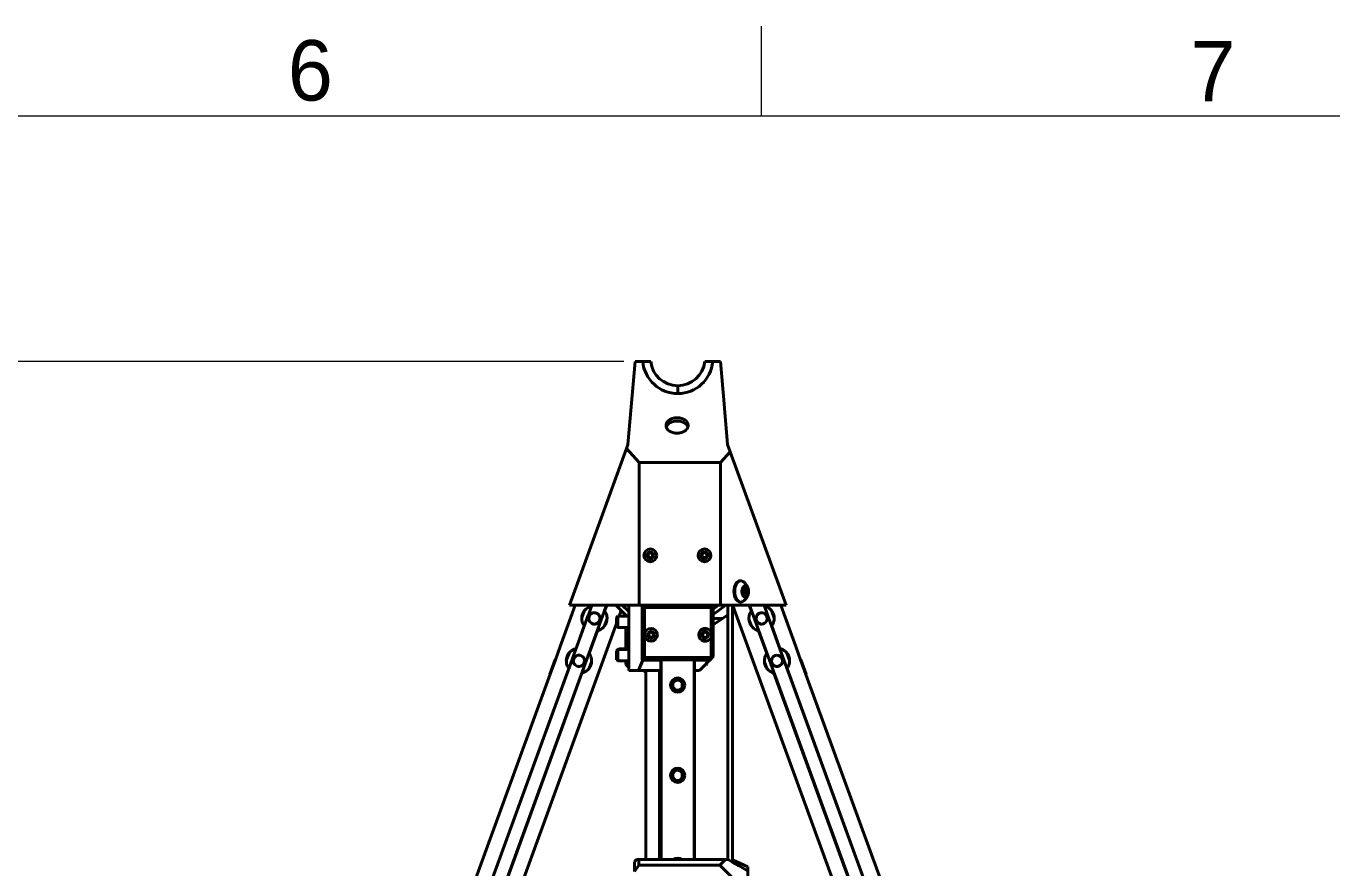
# Model space of a CAD drawing. Header units: millimetres. Extents: x 15 to 415, y 5 to 292.
# Drawn here: x 274.3 to 346.6, y 245.3 to 292 of the extents above; entities that cross this region are included whole.
import ezdxf

# ---------------------------------------------------------------- set-up
doc = ezdxf.new("R2010")
doc.units = ezdxf.units.MM
for name, color, linetype in [('Annotations', 7, 'Continuous'), ('Border', 7, 'Continuous'), ('Geometries', 7, 'Continuous')]:
    doc.layers.add(name, color=color, linetype=linetype)
doc.styles.add('Shapr0', font='txt', dxfattribs={"height": 3.3495})
doc.styles.add('Shapr3', font='txt', dxfattribs={"height": 3.3495})
doc.dimstyles.new('ISO-25', dxfattribs={"dimtxt": 2.5, "dimasz": 2.5, "dimexe": 1.25, "dimexo": 0.625, "dimtad": 1, "dimtxsty": 'Standard', "dimcen": 2.5, "dimadec": 0, "dimazin": 0, "dimtfac": 1, "dimtmove": 0, "dimatfit": 3, "dimfxl": 1, "dimarcsym": 0})

# ---------------------------------------------------------------- blocks, each defined once
blk = doc.blocks.new('*D3')
at = {"layer": 'Annotations', "color": 0, "linetype": 'Continuous', "lineweight": 15}
for p, q in [((307.372, 273.412), (253.842, 273.412)), ((255.092, 182.588), (255.092, 270.912)), ((275.119, 180.088), (253.842, 180.088))]:
    blk.add_line(p, q, dxfattribs=at)
at = {"layer": 'Annotations', "color": 0}
for points in [[(255.509, 270.912), (254.676, 270.912), (255.092, 273.412)], [(254.676, 182.588), (255.509, 182.588), (255.092, 180.088)]]:
    blk.add_solid(points, dxfattribs=at)
at = {"layer": 'Defpoints', "color": 0}
for p in [(255.092, 273.412), (307.997, 273.412), (275.744, 180.088)]:
    blk.add_point(p, dxfattribs=at)
at = {"layer": 'Annotations', "color": 0, "lineweight": 15, "insert": (252.398, 223.569), "char_height": 3.3495, "attachment_point": 5, "rotation": 90, "style": 'Shapr3'}
blk.add_mtext('\\A1;746,59', dxfattribs=at)

msp = doc.modelspace()

# ---------------------------------------------------------------- linework, layer by layer
at = {"layer": 'Border', "linetype": 'Continuous', "lineweight": 15}
for p, q in [((315, 287), (315, 292)), ((410, 287), (20, 287))]:
    msp.add_line(p, q, dxfattribs=at)
at = {"layer": 'Geometries', "linetype": 'Continuous', "lineweight": 40}
for p, q in [((307.5959, 268.7993), (307.9966, 273.4119)), ((307.9966, 273.4119), (308.4171, 273.4119)), ((308.8565, 273.4119), (308.4171, 273.4119)), ((308.8567, 273.4119), (308.8565, 273.4119)), ((311.8535, 273.4119), (311.8546, 273.4119)), ((312.2931, 273.4119), (311.8546, 273.4119)), ((312.7136, 273.4119), (312.2931, 273.4119)), ((312.917, 271.0712), (312.7136, 273.4119)), ((310.3551, 272.0673), (310.3551, 271.9749)), ((310.3551, 271.6298), (310.3551, 271.9749)), ((312.9196, 271.0416), (312.917, 271.0712)), ((313.1144, 268.7993), (312.9196, 271.0416)), ((309.7037, 269.8645), (309.7038, 269.8725)), ((309.7037, 269.8645), (309.7039, 269.8556)), ((309.7038, 269.8725), (309.7039, 269.8755)), ((310.9284, 269.878), (310.9285, 269.8775)), ((310.9287, 269.8645), (310.9285, 269.8775)), ((309.8043, 269.6303), (309.8055, 269.6291)), ((309.8814, 269.5638), (309.8839, 269.562)), ((304.3567, 259.8998), (307.5214, 268.5948)), ((307.5214, 268.5948), (307.5959, 268.7993)), ((308.2181, 267.8173), (307.5214, 268.5948)), ((312.7244, 267.8173), (313.2559, 268.4105)), ((313.1144, 268.7993), (313.2559, 268.4105)), ((316.3535, 259.8998), (313.2559, 268.4105)), ((308.2181, 267.8173), (312.7244, 267.8173)), ((308.2181, 259.8998), (308.2181, 267.8173)), ((312.7244, 267.8173), (312.7244, 259.8998)), ((308.7115, 262.734), (308.7145, 262.7357)), ((308.7115, 262.734), (308.7115, 262.7248)), ((308.7115, 262.6618), (308.7115, 262.7248)), ((308.7115, 262.6618), (308.7115, 262.6432)), ((308.7115, 262.5897), (308.7115, 262.6432)), ((308.7115, 262.5897), (308.7525, 262.566)), ((308.83, 262.8024), (308.7145, 262.7357)), ((308.8365, 262.8062), (308.83, 262.8024)), ((308.8365, 262.8062), (308.8429, 262.8024)), ((308.8365, 262.5175), (308.9615, 262.5897)), ((308.9615, 262.734), (308.8429, 262.8024)), ((308.9615, 262.6618), (308.9615, 262.734)), ((308.9615, 262.5897), (308.9615, 262.6618)), ((311.8365, 262.8062), (311.7115, 262.734)), ((311.7115, 262.734), (311.7115, 262.6618)), ((311.7115, 262.6618), (311.7115, 262.5897)), ((311.7115, 262.5897), (311.8365, 262.5175)), ((311.9615, 262.734), (311.8365, 262.8062)), ((311.8365, 262.5175), (311.9615, 262.5897)), ((311.9615, 262.6618), (311.9615, 262.734)), ((311.9615, 262.5897), (311.9615, 262.6618)), ((308.8365, 262.5175), (308.7525, 262.566)), ((308.833, 262.4744), (308.8365, 262.4743)), ((311.833, 262.4744), (311.8365, 262.4743)), ((313.8063, 261.2587), (313.8485, 261.2587)), ((314.0149, 260.6649), (313.9797, 260.7713)), ((313.9797, 260.5586), (314.0149, 260.6649)), ((314.0149, 260.6649), (314.212, 260.6649)), ((314.0632, 260.8524), (314.0258, 260.8524)), ((314.0258, 260.4774), (314.0262, 260.4774)), ((314.0262, 260.4774), (314.0636, 260.4774)), ((314.0641, 260.8524), (314.0632, 260.8524)), ((314.0636, 260.4774), (314.0641, 260.4774)), ((314.065, 260.8524), (314.0641, 260.8524)), ((314.0641, 260.4774), (314.0646, 260.4774)), ((314.0646, 260.4774), (314.1113, 260.4774)), ((314.1026, 260.8524), (314.065, 260.8524)), ((314.1499, 260.8524), (314.1026, 260.8524)), ((314.1113, 260.4774), (314.1499, 260.4774)), ((281.9003, 192.5553), (306.4117, 259.8998)), ((304.6756, 259.8998), (304.3567, 259.8998)), ((304.4315, 259.2292), (304.6756, 259.8998)), ((305.5935, 259.8998), (304.6756, 259.8998)), ((305.4004, 259.3516), (305.5999, 259.8998)), ((305.5203, 259.8335), (305.5749, 259.8487)), ((305.5935, 259.8998), (305.5749, 259.8487)), ((305.5999, 259.8998), (305.5935, 259.8998)), ((306.4117, 259.8998), (305.5999, 259.8998)), ((306.3016, 259.5794), (306.4182, 259.8998)), ((306.4182, 259.8998), (306.4117, 259.8998)), ((306.9278, 259.8998), (306.4182, 259.8998)), ((307.2814, 259.8998), (306.9278, 259.8998)), ((307.2271, 259.6005), (306.9278, 259.8998)), ((307.6373, 259.8998), (307.2814, 259.8998)), ((307.2814, 259.8998), (307.6373, 259.5439)), ((308.2181, 259.8998), (307.6373, 259.8998)), ((307.6373, 259.8998), (307.6373, 259.5439)), ((308.4198, 259.8998), (308.2181, 259.8998)), ((308.3873, 259.8931), (308.5123, 259.7681)), ((308.3873, 256.8712), (308.3873, 259.8931)), ((308.4198, 259.8931), (308.3873, 259.8931)), ((309.4123, 259.8998), (308.4198, 259.8998)), ((308.4198, 259.8998), (308.4198, 259.8931)), ((309.4123, 259.8931), (308.4198, 259.8931)), ((308.5123, 259.7681), (312.1998, 259.7681)), ((308.5123, 259.7681), (308.5123, 256.9962)), ((309.4373, 259.8998), (309.4123, 259.8998)), ((309.4123, 259.8931), (309.4123, 259.8998)), ((309.4123, 259.8931), (309.4123, 259.8998)), ((309.4373, 259.8931), (309.4123, 259.8931)), ((311.2623, 259.8998), (309.4373, 259.8998)), ((309.4373, 259.8931), (309.4373, 259.8998)), ((311.2623, 259.8931), (309.4373, 259.8931)), ((311.2873, 259.8998), (311.2623, 259.8998)), ((311.2623, 259.8931), (311.2623, 259.8998)), ((311.2873, 259.8931), (311.2623, 259.8931)), ((311.2873, 259.8931), (311.2873, 259.8998)), ((312.3248, 259.8998), (311.2873, 259.8998)), ((311.2873, 259.8931), (311.2873, 259.8998)), ((312.3248, 259.8931), (311.2873, 259.8931)), ((312.1998, 259.7681), (312.3248, 259.8931)), ((312.1998, 258.4059), (312.1998, 259.7681)), ((312.607, 259.8998), (312.3248, 259.8998)), ((312.3248, 259.8931), (312.3248, 259.8998)), ((312.3248, 259.6895), (312.607, 259.8998)), ((313.0243, 259.8998), (312.3248, 259.3784)), ((312.3248, 259.8931), (312.3248, 259.6895)), ((312.3248, 259.6895), (312.3248, 259.3784)), ((312.7244, 259.8998), (312.607, 259.8998)), ((312.7244, 259.8998), (313.0243, 259.8998)), ((313.0243, 259.8998), (313.1302, 259.8998)), ((313.1302, 259.8998), (313.3802, 259.8998)), ((313.1302, 259.8998), (313.1302, 259.3751)), ((313.3802, 259.8998), (313.3973, 259.8998)), ((313.3802, 259.8998), (313.3802, 259.5501)), ((313.3973, 259.8998), (314.3151, 259.8998)), ((313.3973, 259.8998), (313.4952, 259.6306)), ((313.8063, 260.0712), (313.8485, 260.0712)), ((314.3151, 259.8998), (314.3216, 259.8998)), ((314.4318, 259.5794), (314.3151, 259.8998)), ((314.3216, 259.8998), (315.1334, 259.8998)), ((338.833, 192.5553), (314.3216, 259.8998)), ((315.3282, 259.3645), (315.1334, 259.8998)), ((315.1334, 259.8998), (315.1399, 259.8998)), ((315.1399, 259.8998), (316.0577, 259.8998)), ((315.1399, 259.8998), (315.1585, 259.8487)), ((315.1585, 259.8487), (315.213, 259.8335)), ((316.0577, 259.8998), (316.3535, 259.8998)), ((316.3021, 259.2283), (316.0577, 259.8998)), ((303.8359, 257.6102), (304.4259, 259.2312)), ((303.8415, 257.6082), (304.4315, 259.2292)), ((304.4259, 259.2312), (304.4315, 259.2292)), ((304.5454, 257.0025), (305.4003, 259.3514)), ((305.0358, 259.1834), (305.036, 259.1922)), ((305.1844, 259.5989), (305.036, 259.1912)), ((305.036, 259.1922), (305.0384, 259.2295)), ((305.036, 259.1912), (305.036, 259.1911)), ((305.0384, 259.2295), (305.0391, 259.2369)), ((305.1578, 259.5626), (305.1811, 259.5947)), ((305.1811, 259.5947), (305.1838, 259.5981)), ((305.1838, 259.5981), (305.1895, 259.6054)), ((305.4003, 259.3515), (305.4004, 259.3516)), ((305.4003, 259.3515), (305.4003, 259.3514)), ((305.8411, 259.4616), (305.8427, 259.461)), ((306.0266, 259.0604), (306.025, 259.0562)), ((306.0267, 259.0609), (306.0266, 259.0604)), ((306.3015, 258.7564), (306.4333, 259.1186)), ((306.4317, 259.0937), (306.4316, 259.0924)), ((306.4339, 259.1186), (306.432, 259.0966)), ((307.0302, 259.29), (306.9677, 259.2275)), ((306.9677, 258.8879), (306.9677, 259.2275)), ((307.1141, 259.29), (307.0302, 259.29)), ((307.0302, 259.29), (307.0302, 258.665)), ((307.2271, 259.6005), (307.1141, 259.29)), ((307.5377, 259.29), (307.1141, 259.29)), ((307.5377, 259.29), (307.2271, 259.6005)), ((307.6373, 259.29), (307.5377, 259.29)), ((307.6373, 259.5439), (307.6373, 259.29)), ((307.6373, 259.29), (307.6373, 258.665)), ((312.3248, 259.3784), (312.3248, 259.1694)), ((312.3248, 259.1694), (312.3248, 258.8111)), ((312.8365, 259.1694), (312.3248, 259.1694)), ((312.8365, 259.1694), (312.3248, 258.8111)), ((312.8365, 259.1694), (313.1302, 259.3751)), ((313.1302, 259.3751), (313.1302, 245.8017)), ((313.3802, 259.5501), (313.4952, 259.6306)), ((313.3802, 259.5501), (313.3802, 245.7767)), ((313.4952, 259.6306), (337.8967, 192.5881)), ((314.2994, 259.1186), (314.3013, 259.0966)), ((314.4318, 258.7564), (314.3, 259.1186)), ((314.3018, 259.0924), (314.3016, 259.0937)), ((314.7094, 259.0609), (314.707, 259.0676)), ((314.7102, 259.0588), (314.7094, 259.0609)), ((315.3283, 259.3644), (315.3282, 259.3645)), ((316.2336, 256.877), (315.3283, 259.3644)), ((315.5438, 259.6054), (315.5495, 259.5981)), ((315.5489, 259.5989), (315.6973, 259.1911)), ((315.5495, 259.5981), (315.5522, 259.5947)), ((315.5522, 259.5947), (315.5755, 259.5626)), ((315.6943, 259.2369), (315.695, 259.2295)), ((315.6973, 259.1922), (315.695, 259.2295)), ((315.6973, 259.1922), (315.6975, 259.1834)), ((316.3021, 259.2283), (316.3102, 259.2312)), ((316.8921, 257.6073), (316.3021, 259.2283)), ((316.3102, 259.2312), (316.9002, 257.6102)), ((306.9677, 258.8879), (283.3919, 194.114)), ((304.7198, 257.4995), (305.1745, 258.7489)), ((305.1745, 258.7489), (305.1429, 258.795)), ((305.4465, 257.2301), (305.9044, 258.4881)), ((305.7356, 258.8549), (305.7287, 258.855)), ((305.7356, 258.8549), (305.7451, 258.8551)), ((305.7451, 258.8551), (305.762, 258.856)), ((305.8717, 258.8861), (305.8658, 258.8833)), ((306.3148, 258.7744), (306.3019, 258.756)), ((306.3156, 258.7754), (306.3148, 258.7744)), ((306.9677, 258.7275), (306.9677, 258.8879)), ((306.9677, 258.7275), (307.0302, 258.665)), ((307.0302, 258.665), (307.4232, 258.665)), ((307.4232, 258.665), (307.6373, 258.665)), ((307.4232, 258.665), (307.4705, 258.6429)), ((307.4705, 258.6429), (307.6373, 258.5651)), ((307.4705, 257.4775), (307.4705, 258.6429)), ((307.6373, 258.665), (307.6373, 258.5651)), ((307.6373, 258.5651), (307.6373, 257.44)), ((308.874, 258.4062), (308.749, 258.334)), ((308.749, 258.334), (308.749, 258.2618)), ((308.749, 258.2618), (308.749, 258.1897)), ((308.999, 258.334), (308.874, 258.4062)), ((308.999, 258.2618), (308.999, 258.334)), ((308.999, 258.1897), (308.999, 258.2618)), ((311.874, 258.4062), (311.749, 258.334)), ((311.749, 258.334), (311.749, 258.2618)), ((311.749, 258.2618), (311.749, 258.1897)), ((311.874, 258.4062), (311.9869, 258.341)), ((311.999, 258.334), (311.9869, 258.341)), ((311.999, 258.334), (311.999, 258.3046)), ((311.999, 258.2618), (311.999, 258.3046)), ((311.999, 258.2618), (311.999, 258.2314)), ((312.3248, 258.8111), (312.3248, 257.0784)), ((314.4185, 258.7744), (314.4178, 258.7754)), ((314.4314, 258.756), (314.4185, 258.7744)), ((315.2868, 257.2301), (314.829, 258.4881)), ((314.8673, 258.8863), (314.8632, 258.8883)), ((314.8709, 258.8846), (314.8673, 258.8863)), ((314.9977, 258.8549), (315.0033, 258.855)), ((315.5588, 258.7489), (315.5904, 258.795)), ((316.0135, 257.4995), (315.5588, 258.7489)), ((303.5764, 256.8799), (303.8415, 257.6082)), ((303.8415, 257.6082), (303.8359, 257.6102)), ((308.749, 258.1897), (308.8177, 258.15)), ((308.874, 258.1175), (308.8177, 258.15)), ((308.8705, 258.0744), (308.874, 258.0743)), ((308.874, 258.1175), (308.9302, 258.15)), ((308.999, 258.1897), (308.9302, 258.15)), ((311.749, 258.1897), (311.874, 258.1175)), ((311.8705, 258.0744), (311.874, 258.0743)), ((311.874, 258.1175), (311.9774, 258.1772)), ((311.999, 258.1897), (311.9774, 258.1772)), ((311.999, 258.1897), (311.999, 258.2314)), ((312.1998, 256.9962), (312.1998, 258.1178)), ((316.9002, 257.6102), (316.8921, 257.6073)), ((317.1572, 256.879), (316.8921, 257.6073)), ((281.0885, 192.5553), (304.505, 256.8917)), ((303.2759, 256.0715), (303.5709, 256.8819)), ((303.2815, 256.0694), (303.5764, 256.8799)), ((303.5709, 256.8819), (303.5764, 256.8799)), ((304.1807, 256.8341), (304.181, 256.843)), ((304.3294, 257.2497), (304.181, 256.8419)), ((304.181, 256.843), (304.1833, 256.8803)), ((304.1833, 256.8803), (304.184, 256.8876)), ((304.3028, 257.2133), (304.326, 257.2454)), ((304.326, 257.2454), (304.3287, 257.2489)), ((304.3287, 257.2489), (304.3345, 257.2562)), ((304.505, 256.8917), (304.5051, 256.8918)), ((304.505, 256.8917), (304.505, 256.8917)), ((304.5051, 256.8918), (304.5453, 257.0023)), ((304.5454, 257.0025), (304.5453, 257.0024)), ((304.5453, 257.0023), (304.5453, 257.0024)), ((304.6653, 257.4843), (304.7198, 257.4995)), ((304.9869, 257.112), (304.9885, 257.1115)), ((307.0302, 257.44), (306.9677, 257.3775)), ((306.9677, 256.8775), (306.9677, 257.3775)), ((307.0302, 256.815), (306.9677, 256.8775)), ((307.0302, 257.44), (307.0552, 257.44)), ((307.0302, 257.44), (307.0302, 256.815)), ((307.0302, 256.815), (307.4705, 256.815)), ((307.0927, 257.4775), (307.0552, 257.44)), ((307.0927, 257.44), (307.0552, 257.44)), ((307.4705, 257.4775), (307.0927, 257.4775)), ((307.0927, 257.4775), (307.0927, 257.44)), ((307.4705, 257.44), (307.0927, 257.44)), ((307.4705, 257.44), (307.4705, 257.4775)), ((307.4705, 257.44), (307.6373, 257.44)), ((307.4705, 256.815), (307.6373, 256.815)), ((307.4705, 256.6212), (307.4705, 256.815)), ((307.6373, 257.44), (307.6373, 256.815)), ((307.6373, 256.815), (307.6373, 256.4544)), ((308.1739, 256.2837), (308.4198, 256.863)), ((308.3873, 256.8712), (308.5123, 256.9962)), ((308.4198, 256.8712), (308.3873, 256.8712)), ((309.4123, 256.8712), (308.4198, 256.8712)), ((308.4198, 256.8712), (308.4198, 256.863)), ((308.4198, 256.863), (309.4123, 256.863)), ((308.5123, 256.9962), (312.1998, 256.9962)), ((309.4123, 256.863), (309.4123, 256.8712)), ((309.4373, 256.8712), (309.4123, 256.8712)), ((309.4123, 256.863), (309.4123, 256.8712)), ((309.4123, 256.2837), (309.4123, 256.863)), ((311.2623, 256.8712), (309.4373, 256.8712)), ((309.4373, 256.29), (309.4373, 256.8712)), ((311.2873, 256.8712), (311.2623, 256.8712)), ((311.2623, 245.8017), (311.2623, 256.8712)), ((311.2873, 256.863), (311.2873, 256.8712)), ((312.1176, 256.8712), (311.2873, 256.8712)), ((311.2873, 256.863), (311.2873, 256.8712)), ((311.2873, 256.863), (312.1314, 256.863)), ((311.2873, 256.2837), (311.2873, 256.863)), ((312.1314, 256.863), (311.9677, 256.6993)), ((312.2212, 256.9748), (312.1176, 256.8712)), ((312.1314, 256.863), (312.3248, 257.0564)), ((312.1998, 256.9962), (312.2212, 256.9748)), ((312.3248, 257.0784), (312.2212, 256.9748)), ((312.3248, 257.0564), (312.3248, 257.0784)), ((316.0135, 257.4995), (316.068, 257.4843)), ((339.6448, 192.5553), (316.2336, 256.877)), ((316.2336, 256.877), (316.2336, 256.877)), ((316.3988, 257.2562), (316.4046, 257.2489)), ((316.4039, 257.2497), (316.5523, 256.842)), ((316.4046, 257.2489), (316.4073, 257.2454)), ((316.4073, 257.2454), (316.4306, 257.2133)), ((316.5493, 256.8876), (316.55, 256.8803)), ((316.5523, 256.843), (316.55, 256.8803)), ((316.5523, 256.843), (316.5526, 256.8341)), ((316.5524, 256.8419), (316.5523, 256.842)), ((317.1572, 256.879), (317.1652, 256.8819)), ((317.4522, 256.0685), (317.1572, 256.879)), ((317.1652, 256.8819), (317.4602, 256.0715)), ((280.8243, 194.3689), (303.2815, 256.0694)), ((281.0821, 192.5553), (304.3195, 256.3996)), ((281.9068, 192.5553), (305.0493, 256.1388)), ((303.2815, 256.0694), (303.2759, 256.0715)), ((304.3195, 256.3996), (304.2879, 256.4457)), ((304.7703, 256.5258), (304.7674, 256.5269)), ((304.8806, 256.5057), (304.8737, 256.5058)), ((304.8806, 256.5057), (304.8898, 256.5058)), ((304.8898, 256.5058), (304.9064, 256.5068)), ((305.4465, 256.4071), (305.5783, 256.7693)), ((305.4598, 256.4251), (305.4469, 256.4068)), ((305.4605, 256.4262), (305.4598, 256.4251)), ((305.5767, 256.7444), (305.5765, 256.7431)), ((305.5788, 256.7693), (305.577, 256.7474)), ((307.6373, 256.4544), (307.4705, 256.6212)), ((307.6373, 256.4544), (307.6373, 256.2837)), ((307.6373, 256.2837), (308.1739, 256.2837)), ((308.4677, 256.2837), (308.1739, 256.2837)), ((308.4802, 256.2837), (308.4677, 256.2837)), ((308.4677, 256.2837), (308.4677, 256.24)), ((308.4677, 256.24), (308.4802, 256.2275)), ((308.5802, 256.2837), (308.4802, 256.2837)), ((308.4802, 256.2275), (308.4802, 256.2837)), ((308.4802, 256.2275), (308.5802, 256.2275)), ((308.5927, 256.2837), (308.5802, 256.2837)), ((308.5802, 256.2837), (308.5802, 256.2275)), ((308.5802, 256.2275), (308.5927, 256.24)), ((308.5927, 256.24), (308.5927, 256.2837)), ((309.3427, 256.2837), (308.5927, 256.2837)), ((308.5927, 256.24), (308.5927, 256.13)), ((308.5927, 245.8017), (308.5927, 256.13)), ((309.3552, 256.2837), (309.3427, 256.2837)), ((309.3427, 256.2837), (309.3427, 256.24)), ((309.3427, 256.24), (309.3552, 256.2275)), ((309.3427, 256.24), (309.3427, 256.13)), ((309.3427, 256.13), (309.3427, 245.8017)), ((309.4123, 256.2837), (309.3552, 256.2837)), ((309.3552, 256.2275), (309.3552, 256.2837)), ((309.3552, 256.2275), (309.4123, 256.2275)), ((309.4123, 256.2275), (309.4123, 256.2837)), ((309.4123, 245.8017), (309.4123, 256.2275)), ((309.4373, 245.8017), (309.4373, 256.29)), ((311.5521, 256.2837), (311.2873, 256.2837)), ((311.2873, 245.8017), (311.2873, 256.2837)), ((311.8646, 256.5962), (311.5521, 256.2837)), ((311.9359, 256.6675), (311.8646, 256.5962)), ((311.8646, 256.5962), (311.9359, 256.5962)), ((311.9677, 256.6993), (311.9359, 256.6675)), ((311.9359, 256.5962), (311.9359, 256.6675)), ((311.9359, 256.5962), (311.9677, 256.6281)), ((311.9677, 256.6993), (311.9677, 256.6281)), ((315.1545, 256.7693), (315.1564, 256.7474)), ((315.2869, 256.4071), (315.155, 256.7693)), ((315.1568, 256.7431), (315.1567, 256.7444)), ((315.2735, 256.4251), (315.2728, 256.4262)), ((315.2864, 256.4068), (315.2735, 256.4251)), ((315.5644, 256.7117), (315.5621, 256.7184)), ((315.5652, 256.7095), (315.5644, 256.7117)), ((315.631, 256.1542), (315.684, 256.1388)), ((338.8265, 192.5553), (315.684, 256.1388)), ((315.8528, 256.5057), (315.8583, 256.5057)), ((316.4138, 256.3996), (316.4455, 256.4457)), ((339.6513, 192.5553), (316.4138, 256.3996)), ((317.4602, 256.0715), (317.4522, 256.0685)), ((339.909, 194.3689), (317.4522, 256.0685)), ((310.5927, 255.3295), (310.5927, 255.6129)), ((310.5927, 250.3295), (310.5927, 250.6129)), ((308.0748, 245.8017), (307.9498, 245.6767)), ((307.9498, 245.1339), (307.9498, 245.6767)), ((308.1998, 245.4875), (307.9498, 245.1339)), ((308.1998, 245.8017), (308.0748, 245.8017)), ((308.1998, 245.8017), (308.1998, 245.4875)), ((308.5927, 245.8017), (308.1998, 245.8017)), ((308.1998, 245.4875), (312.6863, 245.4875)), ((309.3427, 245.8017), (308.5927, 245.8017)), ((309.4123, 245.8017), (309.3427, 245.8017)), ((309.4373, 245.8017), (309.4123, 245.8017)), ((310.1245, 245.8017), (309.4373, 245.8017)), ((310.1727, 245.8017), (310.1245, 245.8017)), ((310.5269, 245.8017), (310.1727, 245.8017)), ((310.5751, 245.8017), (310.5269, 245.8017)), ((311.2623, 245.8017), (310.5751, 245.8017)), ((311.2873, 245.8017), (311.2623, 245.8017)), ((313.0006, 245.8017), (311.2873, 245.8017)), ((313.0006, 245.8017), (312.6863, 245.4875)), ((312.6863, 245.4875), (313.4206, 244.7532)), ((313.0006, 245.8017), (313.1302, 245.8017)), ((313.1302, 245.8017), (313.1423, 245.8017)), ((313.3802, 245.6644), (313.1423, 245.8017)), ((313.4256, 245.7767), (313.3802, 245.7767)), ((313.3802, 245.6644), (313.3802, 245.7767)), ((313.7508, 245.4504), (313.3802, 245.6644)), ((313.7508, 245.6251), (313.4256, 245.7767)), ((313.7508, 245.4504), (313.7508, 245.6251)), ((313.7508, 245.6251), (314.2298, 245.4017)), ((314.2248, 245.1767), (313.7508, 245.4504)), ((314.2298, 245.4017), (314.2298, 244.8806))]:
    msp.add_line(p, q, dxfattribs=at)
at = {"layer": 'Geometries', "linetype": 'Continuous', "lineweight": 40, "flags": 128}
for points in [[(310.9284, 269.878), (310.9284, 269.8783), (310.9275, 269.8921), (310.9259, 269.9059), (310.9236, 269.9196), (310.9207, 269.9333), (310.9172, 269.947), (310.913, 269.9606), (310.9082, 269.9741), (310.9037, 269.9854), (310.8987, 269.9967), (310.8933, 270.0078), (310.8874, 270.0189), (310.881, 270.0299), (310.8727, 270.0431), (310.8637, 270.0561), (310.8541, 270.0689), (310.8438, 270.0816), (310.835, 270.0915), (310.8259, 270.1014), (310.8163, 270.1112), (310.8063, 270.1208), (310.7958, 270.1302), (310.7843, 270.1401), (310.7722, 270.1498), (310.7596, 270.1593), (310.7466, 270.1686), (310.733, 270.1776), (310.7218, 270.1847), (310.7103, 270.1917), (310.6984, 270.1984), (310.6863, 270.205), (310.6738, 270.2114), (310.6611, 270.2176), (310.6481, 270.2237), (310.6348, 270.2295), (310.6206, 270.2353), (310.6061, 270.241), (310.5913, 270.2463), (310.5762, 270.2514), (310.5615, 270.2561), (310.5466, 270.2604), (310.5315, 270.2645), (310.5161, 270.2684), (310.5006, 270.2719), (310.4849, 270.2752), (310.469, 270.2783), (310.4529, 270.281), (310.4356, 270.2836), (310.4182, 270.2858), (310.4007, 270.2877), (310.383, 270.2893), (310.3654, 270.2904), (310.3477, 270.2912), (310.33, 270.2917), (310.3122, 270.2918), (310.2945, 270.2915), (310.2762, 270.2909), (310.258, 270.2899), (310.2398, 270.2885), (310.2217, 270.2867), (310.2038, 270.2845), (310.1876, 270.2823), (310.1715, 270.2797), (310.1555, 270.2768), (310.1397, 270.2736), (310.1241, 270.2702), (310.1083, 270.2664), (310.0927, 270.2623), (310.0773, 270.258), (310.0622, 270.2533), (310.0473, 270.2484), (310.032, 270.243), (310.0169, 270.2373), (310.0022, 270.2314), (309.9878, 270.2252), (309.9737, 270.2187), (309.9596, 270.2119), (309.9459, 270.2049), (309.9326, 270.1976), (309.9196, 270.1901), (309.907, 270.1824), (309.8933, 270.1736), (309.8801, 270.1645), (309.8673, 270.1552), (309.8551, 270.1457), (309.8433, 270.136), (309.8318, 270.1259), (309.8208, 270.1157), (309.8102, 270.1052), (309.8002, 270.0946), (309.7906, 270.0839), (309.7819, 270.0734), (309.7736, 270.0627), (309.7658, 270.052), (309.7584, 270.0411), (309.7516, 270.0302), (309.7452, 270.0191), (309.7393, 270.008), (309.7338, 269.9968), (309.7286, 269.985), (309.7239, 269.9732), (309.7197, 269.9614), (309.716, 269.9495), (309.7122, 269.9354), (309.7091, 269.9213), (309.7067, 269.9071), (309.705, 269.8929), (309.704, 269.8787), (309.7039, 269.8755)], [(309.7039, 269.8556), (309.7039, 269.8538), (309.7045, 269.8432), (309.7055, 269.8325), (309.7069, 269.8218), (309.7087, 269.8111), (309.7109, 269.8004), (309.7134, 269.7899), (309.7163, 269.7793), (309.7181, 269.7736)], [(310.9143, 269.7736), (310.913, 269.7777), (310.9082, 269.7913), (310.9037, 269.8026), (310.8987, 269.8138), (310.8933, 269.825), (310.8874, 269.8361), (310.881, 269.8471), (310.8727, 269.8602), (310.8637, 269.8732), (310.8541, 269.886), (310.8438, 269.8987), (310.835, 269.9087), (310.8259, 269.9185), (310.8163, 269.9283), (310.8063, 269.9379), (310.7958, 269.9473), (310.7843, 269.9572), (310.7722, 269.9669), (310.7596, 269.9764), (310.7466, 269.9857), (310.733, 269.9948), (310.7218, 270.0018), (310.7103, 270.0088), (310.6984, 270.0155), (310.6863, 270.0221), (310.6738, 270.0285), (310.6611, 270.0348), (310.6481, 270.0408), (310.6348, 270.0466), (310.6206, 270.0525), (310.6061, 270.0581), (310.5913, 270.0635), (310.5762, 270.0686), (310.5615, 270.0732), (310.5466, 270.0775), (310.5315, 270.0817), (310.5161, 270.0855), (310.5006, 270.0891), (310.4849, 270.0924), (310.469, 270.0954), (310.4529, 270.0981), (310.4356, 270.1007), (310.4182, 270.103), (310.4007, 270.1048), (310.383, 270.1064), (310.3654, 270.1076), (310.3477, 270.1084), (310.33, 270.1088), (310.3122, 270.1089), (310.2945, 270.1087), (310.2762, 270.108), (310.258, 270.107), (310.2398, 270.1056), (310.2217, 270.1038), (310.2038, 270.1017), (310.1876, 270.0994), (310.1715, 270.0968), (310.1555, 270.0939), (310.1397, 270.0908), (310.1241, 270.0873), (310.1083, 270.0835), (310.0927, 270.0794), (310.0773, 270.0751), (310.0622, 270.0705), (310.0473, 270.0656), (310.032, 270.0602), (310.0169, 270.0545), (310.0022, 270.0485), (309.9878, 270.0423), (309.9737, 270.0359), (309.9596, 270.0291), (309.9459, 270.022), (309.9326, 270.0147), (309.9196, 270.0072), (309.907, 269.9996), (309.8933, 269.9907), (309.8801, 269.9816), (309.8673, 269.9723), (309.8551, 269.9628), (309.8433, 269.9531), (309.8318, 269.943), (309.8208, 269.9328), (309.8102, 269.9223), (309.8002, 269.9117), (309.7906, 269.901), (309.7819, 269.8905), (309.7736, 269.8798), (309.7658, 269.8691), (309.7584, 269.8582), (309.7516, 269.8473), (309.7452, 269.8362), (309.7393, 269.8251), (309.7338, 269.8139), (309.7286, 269.8022), (309.7239, 269.7904), (309.7197, 269.7785), (309.7181, 269.7736)], [(310.9143, 269.7736), (310.9166, 269.781), (310.9198, 269.7927), (310.9224, 269.8045), (310.9247, 269.8165), (310.9264, 269.8284), (310.9277, 269.8405), (310.9285, 269.8523)], [(310.9285, 269.8523), (310.9285, 269.8525), (310.9287, 269.8645)], [(309.7181, 269.7736), (309.7197, 269.7688), (309.7234, 269.7583), (309.7275, 269.7478), (309.732, 269.7374), (309.7385, 269.7236), (309.7458, 269.7099), (309.7537, 269.6964), (309.7623, 269.683), (309.7698, 269.6722), (309.7778, 269.6615), (309.7862, 269.651), (309.795, 269.6406), (309.8043, 269.6303)], [(309.8055, 269.6291), (309.8166, 269.6177), (309.8283, 269.6065), (309.8406, 269.5956), (309.8503, 269.5874), (309.8603, 269.5794), (309.8707, 269.5715), (309.8814, 269.5638)], [(309.8839, 269.562), (309.8955, 269.5542), (309.9075, 269.5466), (309.9198, 269.5392), (309.9325, 269.5319), (309.9457, 269.5248), (309.9593, 269.5179), (309.9732, 269.5113), (309.9874, 269.5048), (310.0005, 269.4992), (310.014, 269.4938), (310.0277, 269.4885), (310.0416, 269.4835), (310.0558, 269.4788), (310.0701, 269.4742), (310.0848, 269.4699), (310.0996, 269.4658), (310.1154, 269.4618), (310.1314, 269.458), (310.1476, 269.4546), (310.164, 269.4514), (310.1824, 269.4482), (310.2011, 269.4454), (310.22, 269.443), (310.2389, 269.4411), (310.2546, 269.4398), (310.2703, 269.4387), (310.286, 269.438), (310.3018, 269.4376), (310.3176, 269.4374)], [(310.3176, 269.4374), (310.3357, 269.4377), (310.3537, 269.4383), (310.3716, 269.4393), (310.3895, 269.4407), (310.4077, 269.4424), (310.4257, 269.4446), (310.4437, 269.4471), (310.4614, 269.45), (310.4793, 269.4533), (310.4969, 269.457), (310.5144, 269.461), (310.5316, 269.4653), (310.5485, 269.47), (310.5656, 269.4751), (310.5824, 269.4806), (310.599, 269.4863), (310.6151, 269.4924), (310.631, 269.4987), (310.6467, 269.5055), (310.6621, 269.5125), (310.6771, 269.5198), (310.6916, 269.5274), (310.706, 269.5353), (310.72, 269.5435), (310.7335, 269.5519), (310.7465, 269.5606)], [(310.7465, 269.5606), (310.7474, 269.5612), (310.7483, 269.5619), (310.7497, 269.5628)], [(310.7497, 269.5628), (310.7623, 269.5719), (310.7745, 269.5813), (310.7862, 269.5908), (310.7975, 269.6006), (310.8084, 269.6105), (310.8188, 269.6207)], [(310.8188, 269.6207), (310.8282, 269.6305), (310.8373, 269.6405), (310.8459, 269.6506), (310.8541, 269.6608), (310.8619, 269.6712), (310.8692, 269.6817), (310.8761, 269.6922), (310.8825, 269.7028), (310.8886, 269.7135), (310.8942, 269.7243), (310.8994, 269.7352), (310.9042, 269.7461), (310.9088, 269.7577), (310.9129, 269.7693), (310.9143, 269.7736)], [(308.8365, 262.4743), (308.846, 262.4746), (308.8466, 262.4746)], [(311.7754, 262.4845), (311.7774, 262.4839), (311.7874, 262.4809), (311.7974, 262.4784), (311.8073, 262.4766), (311.8172, 262.4753), (311.8269, 262.4746), (311.833, 262.4744)], [(311.8365, 262.4743), (311.846, 262.4746), (311.8466, 262.4746)], [(313.9581, 260.8806), (313.956, 260.8766), (313.9511, 260.8669), (313.9464, 260.8569), (313.942, 260.8465), (313.9378, 260.836), (313.9339, 260.8251), (313.9303, 260.8141), (313.927, 260.8028), (313.924, 260.7915), (313.9212, 260.78), (313.9184, 260.767), (313.916, 260.754), (313.914, 260.7409), (313.9123, 260.7279), (313.9109, 260.7149), (313.9099, 260.7022), (313.9092, 260.6896), (313.9087, 260.6772), (313.9086, 260.6649), (313.9087, 260.6525), (313.9092, 260.6398), (313.9099, 260.627), (313.911, 260.6141), (313.9124, 260.6011), (313.9141, 260.5883), (313.9161, 260.5755), (313.9185, 260.5627), (313.9212, 260.5499), (313.924, 260.5384), (313.927, 260.5271), (313.9303, 260.5158), (313.9339, 260.5048), (313.9378, 260.4939), (313.942, 260.4834), (313.9464, 260.473), (313.9511, 260.463), (313.956, 260.4533), (313.9611, 260.444), (313.9665, 260.435), (313.972, 260.4265), (313.9778, 260.4183), (313.9837, 260.4106), (313.9898, 260.4034), (313.996, 260.3966), (314.0023, 260.3903), (314.0088, 260.3845), (314.0153, 260.3792), (314.0219, 260.3744), (314.0293, 260.3696), (314.0368, 260.3654), (314.0443, 260.3618), (314.0518, 260.3588), (314.0592, 260.3565), (314.0665, 260.3547), (314.0737, 260.3534), (314.0808, 260.3527), (314.0878, 260.3524), (314.095, 260.3527), (314.1023, 260.3535), (314.1096, 260.3548), (314.117, 260.3566), (314.1245, 260.359), (314.1318, 260.362), (314.1392, 260.3655), (314.1445, 260.3685)], [(314.0043, 260.9415), (314.0023, 260.9396), (313.996, 260.9333), (313.9898, 260.9265), (313.9837, 260.9193), (313.9778, 260.9116), (313.972, 260.9034), (313.9665, 260.8949), (313.9611, 260.8859), (313.9581, 260.8806)], [(314.0258, 260.8524), (314.0188, 260.8436), (314.0123, 260.835), (314.0064, 260.8267), (314.0009, 260.8186), (313.9969, 260.8124)], [(313.9971, 260.5173), (314.0009, 260.5113), (314.0064, 260.5032), (314.0123, 260.4949), (314.0188, 260.4863), (314.0258, 260.4774)], [(314.0309, 260.9613), (314.0292, 260.9602), (314.0219, 260.9555), (314.0153, 260.9507), (314.0088, 260.9454), (314.0043, 260.9415)], [(314.2671, 260.6649), (314.2669, 260.6774), (314.2665, 260.6901), (314.2658, 260.7029), (314.2647, 260.7158), (314.2633, 260.7288), (314.2616, 260.7416), (314.2596, 260.7544), (314.2572, 260.7672), (314.2545, 260.78), (314.2517, 260.7915), (314.2487, 260.8028), (314.2454, 260.8141), (314.2418, 260.8251), (314.2379, 260.836), (314.2337, 260.8465), (314.2293, 260.8569), (314.2246, 260.8669), (314.2197, 260.8766), (314.2146, 260.8859), (314.2092, 260.8949), (314.2037, 260.9034), (314.1979, 260.9116), (314.192, 260.9193), (314.1859, 260.9265), (314.1797, 260.9333), (314.1734, 260.9396), (314.1669, 260.9454), (314.1604, 260.9507), (314.1538, 260.9555), (314.1464, 260.9603), (314.1389, 260.9645), (314.1314, 260.9681), (314.1239, 260.9711), (314.1165, 260.9734), (314.1092, 260.9752), (314.102, 260.9765), (314.0949, 260.9772), (314.0878, 260.9774), (314.0807, 260.9772), (314.0734, 260.9764), (314.0661, 260.9751), (314.0587, 260.9733), (314.0512, 260.9709), (314.0439, 260.9679), (314.0365, 260.9644), (314.0309, 260.9613)], [(314.1445, 260.3685), (314.1465, 260.3697), (314.1538, 260.3744), (314.1604, 260.3792), (314.1669, 260.3845), (314.1734, 260.3903), (314.1797, 260.3966), (314.1859, 260.4034), (314.192, 260.4106), (314.1979, 260.4183), (314.2037, 260.4265), (314.2092, 260.435), (314.2146, 260.444), (314.2197, 260.4533), (314.2246, 260.463), (314.2293, 260.473), (314.2337, 260.4834), (314.2379, 260.4939), (314.2418, 260.5048), (314.2454, 260.5158), (314.2487, 260.5271), (314.2517, 260.5384), (314.2545, 260.5499), (314.2573, 260.5629), (314.2597, 260.5759), (314.2617, 260.589), (314.2634, 260.602), (314.2648, 260.615), (314.2658, 260.6277), (314.2665, 260.6403), (314.267, 260.6527), (314.2671, 260.6649)], [(314.212, 260.6649), (314.2051, 260.6738), (314.1986, 260.6824), (314.1927, 260.6907), (314.1872, 260.6988), (314.1821, 260.7067), (314.1775, 260.7144), (314.1725, 260.7235), (314.1679, 260.7324), (314.1639, 260.7412), (314.1603, 260.75), (314.1572, 260.7587), (314.1546, 260.7674), (314.1523, 260.7762), (314.1505, 260.785), (314.1491, 260.7939), (314.1482, 260.803), (314.1477, 260.8107), (314.1475, 260.8186), (314.1476, 260.8267), (314.1481, 260.835), (314.1488, 260.8436), (314.1499, 260.8524)], [(314.1499, 260.4774), (314.1488, 260.4863), (314.1481, 260.4949), (314.1476, 260.5032), (314.1475, 260.5113), (314.1477, 260.5192), (314.1482, 260.5269), (314.1491, 260.536), (314.1505, 260.5449), (314.1523, 260.5537), (314.1546, 260.5625), (314.1572, 260.5712), (314.1603, 260.5799), (314.1639, 260.5887), (314.1679, 260.5975), (314.1725, 260.6064), (314.1775, 260.6155), (314.1821, 260.6232), (314.1872, 260.6311), (314.1927, 260.6392), (314.1986, 260.6475), (314.2051, 260.6561), (314.212, 260.6649)], [(315.3639, 259.764), (315.3205, 259.7886), (315.2681, 259.8131), (315.2141, 259.8331), (315.213, 259.8335)], [(315.5438, 259.6054), (315.5424, 259.6071), (315.5044, 259.6504), (315.4628, 259.6906), (315.4181, 259.7272), (315.3707, 259.7598), (315.3639, 259.764)], [(305.0391, 259.2369), (305.0392, 259.2384), (305.0474, 259.2956), (305.0603, 259.3517), (305.0778, 259.4068), (305.0998, 259.4603), (305.126, 259.5116), (305.1565, 259.5607), (305.1578, 259.5626)], [(305.7761, 259.4773), (305.7763, 259.4773), (305.8165, 259.4693), (305.8411, 259.4616)], [(305.8427, 259.461), (305.8552, 259.4561), (305.8918, 259.4381), (305.9258, 259.4154), (305.9566, 259.3884), (305.9835, 259.3577), (306.0062, 259.3237), (306.0182, 259.3008)], [(306.0291, 259.0601), (306.0243, 259.0478), (306.0063, 259.0112), (305.9835, 258.9772), (305.9566, 258.9465), (305.9259, 258.9195), (305.8919, 258.8968), (305.8717, 258.8861)], [(306.0182, 259.3008), (306.0243, 259.287), (306.0374, 259.2484), (306.0454, 259.2082), (306.0481, 259.1674), (306.0454, 259.1267), (306.0375, 259.0866), (306.0291, 259.0601)], [(306.025, 259.0562), (306.0219, 259.0484), (306.0215, 259.0475)], [(306.3016, 259.5794), (306.3333, 259.5319), (306.334, 259.5307)], [(306.4316, 259.0924), (306.4235, 259.0379), (306.4107, 258.9825), (306.3934, 258.928), (306.3717, 258.8752), (306.3459, 258.8245), (306.3167, 258.7771)], [(306.334, 259.5307), (306.3609, 259.4821), (306.3845, 259.4301), (306.3976, 259.3948)], [(306.3976, 259.3948), (306.4037, 259.3763), (306.4185, 259.3214), (306.4287, 259.2652), (306.4344, 259.2084), (306.4354, 259.1514), (306.4339, 259.1186)], [(306.432, 259.0966), (306.4318, 259.0944), (306.4317, 259.0937)], [(314.4318, 259.5794), (314.4001, 259.5319), (314.3724, 259.4821), (314.3489, 259.4301), (314.3296, 259.3763), (314.3148, 259.3214), (314.3046, 259.2652), (314.2989, 259.2084), (314.2979, 259.1514), (314.2994, 259.1186)], [(314.3013, 259.0966), (314.3015, 259.0944), (314.3016, 259.0937)], [(314.3018, 259.0924), (314.3098, 259.0379), (314.3226, 258.9825), (314.3399, 258.928), (314.3616, 258.8752), (314.3875, 258.8245), (314.4166, 258.7771)], [(314.7046, 259.0592), (314.709, 259.0478), (314.7271, 259.0112), (314.7498, 258.9772), (314.7767, 258.9465), (314.8074, 258.9195), (314.8414, 258.8968), (314.8698, 258.8823)], [(315.6943, 259.2369), (315.6941, 259.2384), (315.6859, 259.2956), (315.673, 259.3517), (315.6555, 259.4068), (315.6335, 259.4603), (315.6073, 259.5116), (315.5768, 259.5607), (315.5755, 259.5626)], [(315.661, 258.9438), (315.6642, 258.9533), (315.6795, 259.0088), (315.6903, 259.0656), (315.6963, 259.1231), (315.6976, 259.1807), (315.6975, 259.1834)], [(305.7287, 258.855), (305.6948, 258.8576), (305.6937, 258.8577)], [(305.8658, 258.8833), (305.8552, 258.8787), (305.8165, 258.8656), (305.7764, 258.8576), (305.762, 258.856)], [(305.9597, 258.5043), (305.9592, 258.5041), (305.9044, 258.4881)], [(306.0959, 258.5673), (306.0638, 258.5492), (306.0124, 258.5244), (305.9597, 258.5043)], [(306.3019, 258.756), (306.282, 258.7299), (306.2447, 258.6869), (306.2038, 258.647), (306.1598, 258.6106), (306.1132, 258.578), (306.0959, 258.5673)], [(306.3167, 258.7771), (306.3158, 258.7759), (306.3156, 258.7754)], [(311.8403, 258.4463), (311.8349, 258.4452), (311.8259, 258.4431)], [(311.9077, 258.4463), (311.9031, 258.447), (311.8933, 258.4483), (311.8835, 258.4491), (311.874, 258.4493), (311.8644, 258.4491), (311.8547, 258.4483), (311.8448, 258.447), (311.8403, 258.4463)], [(314.4166, 258.7771), (314.4175, 258.7759), (314.4178, 258.7754)], [(314.4314, 258.756), (314.4513, 258.7299), (314.4887, 258.6869), (314.5296, 258.647), (314.5735, 258.6106), (314.6201, 258.578), (314.6395, 258.566)], [(314.6395, 258.566), (314.6695, 258.5492), (314.721, 258.5244), (314.7741, 258.5041), (314.829, 258.4881)], [(314.8698, 258.8823), (314.8781, 258.8787), (314.9168, 258.8656), (314.9569, 258.8576), (314.9977, 258.8549)], [(314.8725, 258.8839), (314.871, 258.8846), (314.8709, 258.8846)], [(315.5904, 258.795), (315.5914, 258.7966), (315.6199, 258.8466), (315.6442, 258.8991), (315.661, 258.9438)], [(308.874, 258.0743), (308.8835, 258.0746), (308.8841, 258.0746)], [(311.874, 258.0743), (311.8835, 258.0746), (311.8841, 258.0746)], [(304.2176, 256.5934), (304.2141, 256.6041), (304.1987, 256.6596), (304.188, 256.7164), (304.1819, 256.7739), (304.1807, 256.8314), (304.1807, 256.8341)], [(304.184, 256.8876), (304.1842, 256.8892), (304.1924, 256.9464), (304.2052, 257.0025), (304.2228, 257.0576), (304.2447, 257.111), (304.271, 257.1623), (304.3015, 257.2115), (304.3028, 257.2133)], [(304.3345, 257.2562), (304.3359, 257.2579), (304.3738, 257.3012), (304.4155, 257.3413), (304.4602, 257.3779), (304.5076, 257.4106), (304.5166, 257.4161)], [(304.5166, 257.4161), (304.5578, 257.4393), (304.6101, 257.4639), (304.6524, 257.48)], [(304.6524, 257.48), (304.6641, 257.4839), (304.6653, 257.4843)], [(304.9209, 257.1281), (304.9213, 257.128), (304.9614, 257.1201), (304.9869, 257.112)], [(305.4465, 257.2301), (305.4782, 257.1827), (305.5058, 257.1329), (305.5294, 257.0808), (305.5487, 257.0271), (305.5634, 256.9721), (305.5737, 256.9159), (305.5794, 256.8591), (305.5804, 256.8022), (305.5788, 256.7693)], [(315.2868, 257.2301), (315.2551, 257.1827), (315.2275, 257.1329), (315.2039, 257.0808), (315.1847, 257.0271), (315.1699, 256.9721), (315.1596, 256.9159), (315.1539, 256.8591), (315.1529, 256.8022), (315.1545, 256.7693)], [(315.5707, 256.9526), (315.5641, 256.9378), (315.5509, 256.8991), (315.5429, 256.859), (315.5403, 256.8182), (315.5429, 256.7775), (315.5509, 256.7373), (315.5596, 256.71)], [(316.0833, 257.4792), (316.0692, 257.4839), (316.068, 257.4843)], [(316.2189, 257.4148), (316.1755, 257.4393), (316.1232, 257.4639), (316.0833, 257.4792)], [(316.3988, 257.2562), (316.3975, 257.2579), (316.3595, 257.3012), (316.3179, 257.3413), (316.2732, 257.3779), (316.2257, 257.4106), (316.2189, 257.4148)], [(316.5493, 256.8876), (316.5492, 256.8892), (316.541, 256.9464), (316.5281, 257.0025), (316.5106, 257.0576), (316.4886, 257.111), (316.4624, 257.1623), (316.4319, 257.2115), (316.4306, 257.2133)], [(304.2808, 256.4573), (304.2584, 256.4974), (304.234, 256.5498), (304.2176, 256.5934)], [(304.2879, 256.4457), (304.2869, 256.4473), (304.2808, 256.4573)], [(304.8389, 256.5085), (304.7997, 256.5163), (304.7703, 256.5258)], [(304.8737, 256.5058), (304.8398, 256.5084), (304.8389, 256.5085)], [(305.1047, 256.155), (305.1041, 256.1549), (305.0493, 256.1388)], [(305.2409, 256.2181), (305.2088, 256.1999), (305.1573, 256.1752), (305.1047, 256.155)], [(305.4469, 256.4068), (305.427, 256.3807), (305.3896, 256.3377), (305.3487, 256.2978), (305.3048, 256.2614), (305.2581, 256.2287), (305.2409, 256.2181)], [(305.4616, 256.4279), (305.4608, 256.4266), (305.4605, 256.4262)], [(305.5765, 256.7431), (305.5685, 256.6887), (305.5557, 256.6332), (305.5383, 256.5788), (305.5167, 256.526), (305.4908, 256.4753), (305.4616, 256.4279)], [(305.577, 256.7474), (305.5767, 256.7452), (305.5767, 256.7444)], [(315.1564, 256.7474), (315.1566, 256.7452), (315.1567, 256.7444)], [(315.1568, 256.7431), (315.1648, 256.6887), (315.1776, 256.6332), (315.195, 256.5788), (315.2167, 256.526), (315.2425, 256.4753), (315.2717, 256.4279)], [(315.2717, 256.4279), (315.2725, 256.4266), (315.2728, 256.4262)], [(315.2864, 256.4068), (315.3063, 256.3807), (315.3437, 256.3377), (315.3846, 256.2978), (315.4285, 256.2614), (315.4752, 256.2287), (315.4946, 256.2168)], [(315.4946, 256.2168), (315.5245, 256.1999), (315.576, 256.1752), (315.6292, 256.1549), (315.631, 256.1542)], [(315.5596, 256.71), (315.5641, 256.6986), (315.5821, 256.662), (315.6048, 256.628), (315.6318, 256.5972), (315.6625, 256.5703), (315.6965, 256.5476), (315.7249, 256.533)], [(315.7249, 256.533), (315.7332, 256.5295), (315.7718, 256.5164), (315.812, 256.5084), (315.8528, 256.5057)], [(315.8583, 256.5057), (315.8935, 256.5084), (315.9336, 256.5163), (315.9653, 256.5267)]]:
    msp.add_lwpolyline(points, dxfattribs=at)
at = {"layer": 'Geometries', "linetype": 'Continuous', "lineweight": 40}
for centre, radius in [((308.8365, 262.6618), 0.3563), ((311.8365, 262.6618), 0.3563), ((308.874, 258.2618), 0.3563), ((310.3498, 255.4712), 0.4), ((310.3498, 255.4712), 0.375), ((310.3498, 250.4712), 0.4), ((310.3498, 250.4712), 0.375)]:
    msp.add_circle(centre, radius, dxfattribs=at)
for centre, radius, start, end in [((310.3599, 273.5798), 1.95, 184.939608, 269.860829), ((310.3599, 273.5798), 1.5125, 186.373672, 269.820573), ((310.3504, 273.5798), 1.5125, 270.179427, 353.626328), ((310.3504, 273.5798), 1.95, 270.139171, 355.060392), ((308.8365, 262.6618), 0.1875, 46.966833, 268.945233), ((308.8365, 262.6618), 0.1443, 150, 210), ((308.8365, 262.6618), 0.1443, 90, 150), ((308.8365, 262.6618), 0.1443, 210, 270), ((308.8365, 262.6618), 0.1443, 30, 90), ((308.8365, 262.6618), 0.1443, 270, 330), ((308.8365, 262.6618), 0.1443, 330, 30), ((308.8365, 262.6618), 0.1875, 0, 46.966833), ((308.8365, 262.6618), 0.1875, 313.033167, 0), ((311.8365, 262.6618), 0.1875, 166.276323, 250.996691), ((311.8365, 262.6618), 0.1875, 56.104292, 166.276323), ((311.8365, 262.6618), 0.1443, 150, 210), ((311.8365, 262.6618), 0.1443, 90, 150), ((311.8365, 262.6618), 0.1443, 210, 270), ((311.8365, 262.6618), 0.1443, 30, 90), ((311.8365, 262.6618), 0.1443, 270, 330), ((311.8365, 262.6618), 0.1875, 0, 56.104292), ((311.8365, 262.6618), 0.1443, 330, 30), ((311.8365, 262.6618), 0.1875, 331.388881, 0), ((308.8365, 262.6618), 0.1875, 273.089093, 313.033167), ((311.8365, 262.6618), 0.1875, 273.089093, 331.388881), ((313.6109, 260.6649), 0.6608, 302.402648, 57.597352), ((305.7357, 259.1673), 0.7002, 107.913875, 141.262369), ((305.7357, 259.1675), 0.7001, 178.698782, 212.143526), ((305.7356, 259.1674), 0.3125, 82.555891, 262.29926), ((305.7331, 259.1678), 0.3125, 275.184766, 23.637856), ((305.7331, 259.1678), 0.3125, 23.637856, 69.79875), ((314.9977, 259.1674), 0.3125, 96.339196, 200.261503), ((315.003, 259.1678), 0.3125, 97.420442, 268.503162), ((314.9977, 259.1674), 0.3125, 271.016741, 96.443684), ((314.9977, 259.1674), 0.3125, 271.025969, 96.338948), ((308.874, 258.2618), 0.1875, 153.810169, 206.143054), ((308.874, 258.2618), 0.1875, 0, 153.810169), ((308.874, 258.2618), 0.1443, 150, 210), ((308.874, 258.2618), 0.1443, 90, 150), ((308.874, 258.2618), 0.1443, 30, 90), ((308.874, 258.2618), 0.1875, 273.089093, 0), ((308.874, 258.2618), 0.1443, 330, 30), ((311.874, 258.2618), 0.3562, 23.851467, 336.148533), ((311.874, 258.2618), 0.1875, 153.810169, 206.143054), ((311.874, 258.2618), 0.1875, 104.857814, 153.810169), ((311.874, 258.2618), 0.1443, 150, 210), ((311.874, 258.2618), 0.1443, 90, 150), ((311.874, 258.2618), 0.1443, 30, 90), ((311.874, 258.2618), 0.1875, 273.089093, 0), ((311.874, 258.2618), 0.1875, 0, 79.643753), ((311.874, 258.2618), 0.1443, 330, 30), ((311.874, 258.2618), 0.3562, 336.148533, 23.851467), ((308.874, 258.2618), 0.1875, 206.143054, 268.945233), ((308.874, 258.2618), 0.1443, 210, 270), ((308.874, 258.2618), 0.1443, 270, 330), ((311.874, 258.2618), 0.1875, 206.143054, 268.945233), ((311.874, 258.2618), 0.1443, 210, 270), ((311.874, 258.2618), 0.1443, 270, 330), ((304.8806, 256.8182), 0.3125, 82.577627, 248.763334), ((304.8806, 256.8182), 0.3125, 82.577627, 248.763334), ((304.878, 256.8186), 0.3125, 275.184766, 69.79875), ((304.8806, 256.8182), 0.3125, 339.908881, 69.790895), ((315.8581, 256.8186), 0.3125, 97.420439, 268.503162), ((315.8528, 256.8182), 0.3125, 96.444345, 154.522053), ((315.8528, 256.8182), 0.3125, 291.112812, 96.443709), ((315.8528, 256.8182), 0.3125, 278.025376, 96.342247), ((315.8526, 256.8182), 0.7001, 327.856474, 1.301219), ((304.8805, 256.8182), 0.3125, 274.749083, 339.909536), ((310.3498, 255.4712), 0.2812, 90, 329.740648), ((310.3498, 255.4712), 0.2813, 30.259352, 90), ((310.3498, 255.4712), 0.2813, 329.740648, 30.259352), ((310.3498, 250.4712), 0.2812, 90, 329.740648), ((310.3498, 250.4712), 0.2813, 30.259352, 90), ((310.3498, 250.4712), 0.2813, 329.740648, 30.259352), ((310.3498, 245.4712), 0.4, 55.727075, 124.272925), ((310.3498, 245.4712), 0.375, 61.818437, 118.181563)]:
    msp.add_arc(centre, radius, start, end, dxfattribs=at)
for centre, major_axis, start_param, end_param in [((313.8063, 260.6649), (0, -0.5937), 3.1415927, 6.2831853), ((313.8485, 260.6649), (0, -0.5937), 3.1415927, 6.2831853), ((313.8485, 260.6649), (0, -0.5937), 2.7924653, 3.1415927), ((314.0878, 260.6649), (0, -0.2165), 4.1987108, 4.712389), ((314.0878, 260.6649), (0, -0.2165), 4.712389, 5.2260671), ((314.0878, 260.6649), (0, -0.2165), 3.963297, 4.1987108), ((314.0878, 260.6649), (0, -0.2165), 5.2260671, 5.4633386), ((314.0878, 260.6649), (0, -0.2165), 3.6651914, 3.963297), ((314.0878, 260.6649), (0, -0.2165), 5.4633386, 5.7595865), ((314.0878, 260.6649), (0, -0.2165), 2.6179939, 3.6651914), ((314.0878, 260.6649), (0, -0.2165), 5.7595865, 6.8067841), ((314.0878, 260.6649), (0, -0.2165), 1.5707963, 2.6179939), ((314.0878, 260.6649), (0, -0.2165), 0.5235988, 1.5707963), ((313.8485, 260.6649), (0, -0.5937), 0, 0.3491274)]:
    msp.add_ellipse(centre, major_axis=major_axis, ratio=0.5735765, start_param=start_param, end_param=end_param, dxfattribs=at)

# ---------------------------------------------------------------- texts
at = {"layer": 'Border', "linetype": 'Continuous', "lineweight": 15, "char_height": 3.3495, "width": 3.3495, "attachment_point": 8, "style": 'Shapr0'}
for s, insert in [('6', (290, 287.8252)), ('7', (340, 287.8252))]:
    msp.add_mtext(s, dxfattribs=dict(at, insert=insert))

# ---------------------------------------------------------------- dimensions: what is measured, and where the dimension line sits
at = {"layer": 'Annotations', "linetype": 'Continuous', "lineweight": 15}
dim = msp.add_linear_dim(base=(255.0922, 273.4119), p1=(275.744, 180.0881), p2=(307.9966, 273.4119), angle=270, dimstyle='ISO-25', override={"dimscale": 1, "dimgap": 0.7, "dimdec": 2, "dimlfac": 8, "dimrnd": 0.01, "dimzin": 8, "dimdsep": 44, "dimtxsty": 'Shapr3', "dimse1": 0, "dimse2": 0, "dimadec": 2, "dimtol": 0, "dimlim": 0, "dimtp": 0, "dimtm": 0, "dimtfac": 0.6, "dimtdec": 8, "dimfrac": 2, "dimtolj": 1, "dimlwd": 15, "dimlwe": 15}, dxfattribs=at)
dim.commit()
dim.dimension.update_dxf_attribs({"geometry": '*D3', "text_midpoint": (255.0922, 223.5691), "dimtype": 160})

doc.saveas('drawing.dxf')
